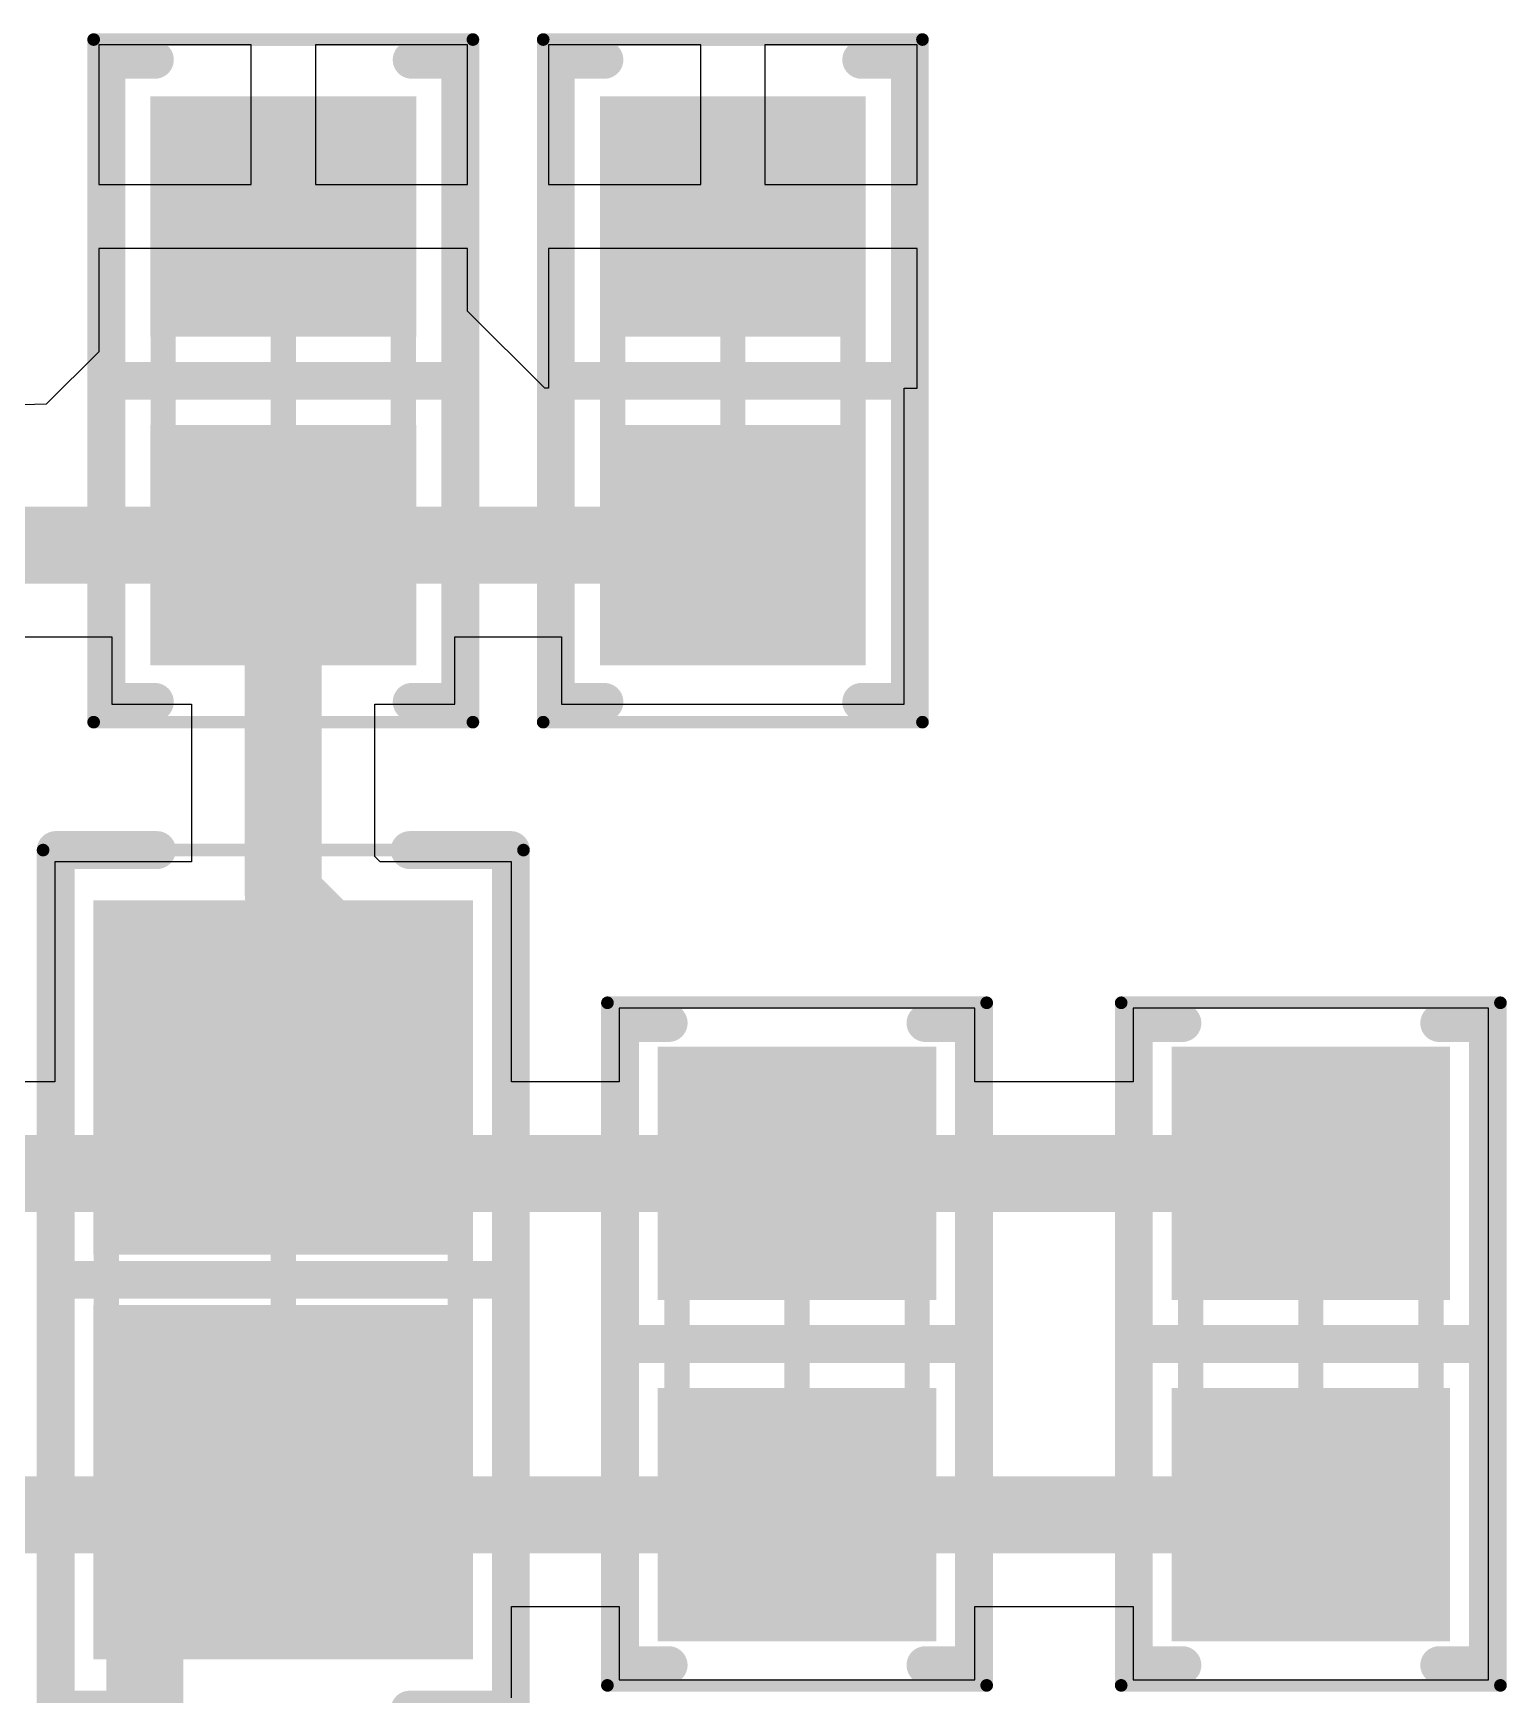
# Model space of a CAD drawing. Header units: millimetres. Extents: x 45 to 209, y 90 to 189.
# Drawn here: x 90.01 to 95.84, y 108.5 to 115.08 of the extents above; entities that cross this region are included whole.
import ezdxf

# ---------------------------------------------------------------- set-up
doc = ezdxf.new("R2010")
doc.units = ezdxf.units.MM
for name, color, linetype in [('Mechanical13', 56, 'Continuous'), ('Mechanical15', 56, 'Continuous'), ('TopLayer', 1, 'Continuous'), ('TopOverlay', 2, 'Continuous'), ('TopPaste', 8, 'Continuous'), ('TopSolder', 216, 'Continuous')]:
    doc.layers.add(name, color=color, linetype=linetype)

# ---------------------------------------------------------------- blocks, each defined once
blk = doc.blocks.new('CAP_0603_1608_2')
at = {"layer": 'Mechanical13', "const_width": 0.0999998}
for points in [[(-0.87499952, 0.47499778), (0.87499952, 0.47499778)], [(-0.87499952, 0.47499778), (-0.87499952, -0.47500032)], [(0.87499952, 0.47499778), (0.87499952, -0.47500032)], [(-0.87499952, -0.47500032), (0.87499952, -0.47500032)]]:
    blk.add_lwpolyline(points, dxfattribs=at)
at = {"layer": 'Mechanical13', "const_width": 0.0499999}
for points in [[(-0.8999982, 0.47499778, 1), (-0.8500008399999999, 0.47499778, 1)], [(-0.8999982, 0.47499778, 1), (-0.8500008399999999, 0.47499778, 1)], [(0.8500008399999999, 0.47499778, 1), (0.8999982, 0.47499778, 1)], [(0.8500008399999999, 0.47499778, 1), (0.8999982, 0.47499778, 1)], [(-0.8999982, -0.47500032, 1), (-0.8500008399999999, -0.47500032, 1)], [(-0.8999982, -0.47500032, 1), (-0.8500008399999999, -0.47500032, 1)], [(0.8500008399999999, -0.47500032, 1), (0.8999982, -0.47500032, 1)], [(0.8500008399999999, -0.47500032, 1), (0.8999982, -0.47500032, 1)]]:
    blk.add_lwpolyline(points, format="xyb", close=True, dxfattribs=at)
at = {"layer": 'Mechanical15'}
for points, const_width in [([(-1.34999984, 0.7499985), (1.34999984, 0.7499985)], 0.0499999), ([(-1.34999984, 0.7499985), (-1.34999984, -0.75000104)], 0.0499999), ([(1.34999984, 0.7499985), (1.34999984, -0.75000104)], 0.0499999), ([(0, 0.47499778), (0, -0.47500032)], 0.0999998), ([(-0.47500032, 0), (0.47500032, 0)], 0.0999998), ([(-1.34999984, -0.75000104), (1.34999984, -0.75000104)], 0.0499999)]:
    blk.add_lwpolyline(points, dxfattribs=dict(at, const_width=const_width))
for points, const_width in [([(-1.36249918, 0.7499985, 1), (-1.3375005, 0.7499985, 1)], 0.02499868), ([(-1.36249918, 0.7499985, 1), (-1.3375005, 0.7499985, 1)], 0.02499868), ([(1.3375005, 0.7499985, 1), (1.36249918, 0.7499985, 1)], 0.02499868), ([(1.3375005, 0.7499985, 1), (1.36249918, 0.7499985, 1)], 0.02499868), ([(-0.02499868, 0.47499778, 1), (0.02499868, 0.47499778, 1)], 0.0499999), ([(-0.499999, 0, 1), (-0.4500016399999999, 0, 1)], 0.0499999), ([(0.4500016399999999, 0, 1), (0.499999, 0, 1)], 0.0499999), ([(-0.02499868, -0.47500032, 1), (0.02499868, -0.47500032, 1)], 0.0499999), ([(-1.36249918, -0.75000104, 1), (-1.3375005, -0.75000104, 1)], 0.02499868), ([(-1.36249918, -0.75000104, 1), (-1.3375005, -0.75000104, 1)], 0.02499868), ([(1.3375005, -0.75000104, 1), (1.36249918, -0.75000104, 1)], 0.02499868), ([(1.3375005, -0.75000104, 1), (1.36249918, -0.75000104, 1)], 0.02499868)]:
    blk.add_lwpolyline(points, format="xyb", close=True, dxfattribs=dict(at, const_width=const_width))
at = {"layer": 'TopLayer'}
for points in [[(-0.22500082, -0.499999), (-0.22500082, 0.499999), (-1.12499902, -0.499999), (-1.12499902, 0.499999)], [(1.12499902, -0.499999), (1.12499902, 0.499999), (0.22500082, -0.499999), (0.22500082, 0.499999)]]:
    blk.add_solid(points, dxfattribs=at)
at = {"layer": 'TopOverlay', "const_width": 0.1499997}
for points in [[(-1.27, 0.7000011399999999), (-1.27, 0.508)], [(-1.27, 0.7000011399999999), (1.27, 0.7000011399999999)], [(0, 0.7000011399999999), (0, -0.7000011399999999)], [(1.27, 0.7000011399999999), (1.27, 0.508)], [(-1.27, -0.508), (-1.27, -0.7000011399999999)], [(1.27, -0.508), (1.27, -0.7000011399999999)], [(-1.27, -0.7000011399999999), (1.27, -0.7000011399999999)]]:
    blk.add_lwpolyline(points, dxfattribs=at)
at = {"layer": 'TopOverlay', "const_width": 0.07499858}
for points in [[(-1.30750056, 0.7000011399999999, 1), (-1.23249944, 0.7000011399999999, 1)], [(-1.30750056, 0.7000011399999999, 1), (-1.23249944, 0.7000011399999999, 1)], [(-0.03750056, 0.7000011399999999, 1), (0.03750056, 0.7000011399999999, 1)], [(1.23249944, 0.7000011399999999, 1), (1.30750056, 0.7000011399999999, 1)], [(1.23249944, 0.7000011399999999, 1), (1.30750056, 0.7000011399999999, 1)], [(-1.30750056, 0.508, 1), (-1.23249944, 0.508, 1)], [(1.23249944, 0.508, 1), (1.30750056, 0.508, 1)], [(-1.30750056, -0.508, 1), (-1.23249944, -0.508, 1)], [(1.23249944, -0.508, 1), (1.30750056, -0.508, 1)], [(-1.30750056, -0.7000011399999999, 1), (-1.23249944, -0.7000011399999999, 1)], [(-1.30750056, -0.7000011399999999, 1), (-1.23249944, -0.7000011399999999, 1)], [(-0.03750056, -0.7000011399999999, 1), (0.03750056, -0.7000011399999999, 1)], [(1.23249944, -0.7000011399999999, 1), (1.30750056, -0.7000011399999999, 1)], [(1.23249944, -0.7000011399999999, 1), (1.30750056, -0.7000011399999999, 1)]]:
    blk.add_lwpolyline(points, format="xyb", close=True, dxfattribs=at)
at = {"layer": 'TopPaste'}
for points in [[(-0.22500082, -0.499999), (-0.22500082, 0.499999), (-1.12499902, -0.499999), (-1.12499902, 0.499999)], [(1.12499902, -0.499999), (1.12499902, 0.499999), (0.22500082, -0.499999), (0.22500082, 0.499999)]]:
    blk.add_solid(points, dxfattribs=at)
at = {"layer": 'TopSolder'}
for points in [[(-0.17420082, -0.5507989999999999), (-0.17420082, 0.5507989999999999), (-1.17579902, -0.5507989999999999), (-1.17579902, 0.5507989999999999)], [(1.17579902, -0.5507989999999999), (1.17579902, 0.5507989999999999), (0.17420082, -0.5507989999999999), (0.17420082, 0.5507989999999999)]]:
    blk.add_solid(points, dxfattribs=at)
blk = doc.blocks.new('RES_0603_1608_26')
at = {"layer": 'Mechanical13', "const_width": 0.0999998}
for points in [[(-0.8750020599999999, 0.47500032), (-0.8750020599999999, -0.47500032)], [(-0.8750020599999999, 0.47500032), (0.87499952, 0.47500032)], [(0.87499952, 0.47500032), (0.87499952, -0.47500032)], [(-0.8750020599999999, -0.47500032), (0.87499952, -0.47500032)]]:
    blk.add_lwpolyline(points, dxfattribs=at)
at = {"layer": 'Mechanical13', "const_width": 0.0499999}
for points in [[(-0.90000074, 0.47500032, 1), (-0.85000338, 0.47500032, 1)], [(-0.90000074, 0.47500032, 1), (-0.85000338, 0.47500032, 1)], [(0.8500008399999999, 0.47500032, 1), (0.8999982, 0.47500032, 1)], [(0.8500008399999999, 0.47500032, 1), (0.8999982, 0.47500032, 1)], [(-0.90000074, -0.47500032, 1), (-0.85000338, -0.47500032, 1)], [(-0.90000074, -0.47500032, 1), (-0.85000338, -0.47500032, 1)], [(0.8500008399999999, -0.47500032, 1), (0.8999982, -0.47500032, 1)], [(0.8500008399999999, -0.47500032, 1), (0.8999982, -0.47500032, 1)]]:
    blk.add_lwpolyline(points, format="xyb", close=True, dxfattribs=at)
at = {"layer": 'Mechanical15'}
for points, const_width in [([(-1.35000238, 0.75000104), (-1.35000238, -0.7499985)], 0.0499999), ([(-1.35000238, 0.75000104), (1.34999984, 0.75000104)], 0.0499999), ([(1.34999984, 0.75000104), (1.34999984, -0.7499985)], 0.0499999), ([(0, 0.47500032), (0, -0.47500032)], 0.0999998), ([(-0.47500032, 0), (0.47499778, 0)], 0.0999998), ([(-1.35000238, -0.7499985), (1.34999984, -0.7499985)], 0.0499999)]:
    blk.add_lwpolyline(points, dxfattribs=dict(at, const_width=const_width))
for points, const_width in [([(-1.36250172, 0.75000104, 1), (-1.33750304, 0.75000104, 1)], 0.02499868), ([(-1.36250172, 0.75000104, 1), (-1.33750304, 0.75000104, 1)], 0.02499868), ([(1.3375005, 0.75000104, 1), (1.36249918, 0.75000104, 1)], 0.02499868), ([(1.3375005, 0.75000104, 1), (1.36249918, 0.75000104, 1)], 0.02499868), ([(-0.02499868, 0.47500032, 1), (0.02499868, 0.47500032, 1)], 0.0499999), ([(-0.499999, 0, 1), (-0.4500016399999999, 0, 1)], 0.0499999), ([(0.4499991, 0, 1), (0.49999646, 0, 1)], 0.0499999), ([(-0.02499868, -0.47500032, 1), (0.02499868, -0.47500032, 1)], 0.0499999), ([(-1.36250172, -0.7499985, 1), (-1.33750304, -0.7499985, 1)], 0.02499868), ([(-1.36250172, -0.7499985, 1), (-1.33750304, -0.7499985, 1)], 0.02499868), ([(1.3375005, -0.7499985, 1), (1.36249918, -0.7499985, 1)], 0.02499868), ([(1.3375005, -0.7499985, 1), (1.36249918, -0.7499985, 1)], 0.02499868)]:
    blk.add_lwpolyline(points, format="xyb", close=True, dxfattribs=dict(at, const_width=const_width))
at = {"layer": 'TopLayer'}
for points in [[(-0.22500082, -0.47500032), (-0.22500082, 0.47500032), (-1.07500166, -0.47500032), (-1.07500166, 0.47500032)], [(1.07499912, -0.47500032), (1.07499912, 0.47500032), (0.22499828, -0.47500032), (0.22499828, 0.47500032)]]:
    blk.add_solid(points, dxfattribs=at)
at = {"layer": 'TopOverlay', "const_width": 0.1499997}
for points in [[(-1.27, 0.7000011399999999), (-1.27, 0.508)], [(-1.27, 0.7000011399999999), (1.27, 0.7000011399999999)], [(0, 0.7000011399999999), (0, -0.7000011399999999)], [(1.27, 0.7000011399999999), (1.27, 0.508)], [(-1.27, -0.508), (-1.27, -0.7000011399999999)], [(1.27, -0.508), (1.27, -0.7000011399999999)], [(-1.27, -0.7000011399999999), (1.27, -0.7000011399999999)]]:
    blk.add_lwpolyline(points, dxfattribs=at)
at = {"layer": 'TopOverlay', "const_width": 0.07499858}
for points in [[(-1.30750056, 0.7000011399999999, 1), (-1.23249944, 0.7000011399999999, 1)], [(-1.30750056, 0.7000011399999999, 1), (-1.23249944, 0.7000011399999999, 1)], [(-0.03750056, 0.7000011399999999, 1), (0.03750056, 0.7000011399999999, 1)], [(1.23249944, 0.7000011399999999, 1), (1.30750056, 0.7000011399999999, 1)], [(1.23249944, 0.7000011399999999, 1), (1.30750056, 0.7000011399999999, 1)], [(-1.30750056, 0.508, 1), (-1.23249944, 0.508, 1)], [(1.23249944, 0.508, 1), (1.30750056, 0.508, 1)], [(-1.30750056, -0.508, 1), (-1.23249944, -0.508, 1)], [(1.23249944, -0.508, 1), (1.30750056, -0.508, 1)], [(-1.30750056, -0.7000011399999999, 1), (-1.23249944, -0.7000011399999999, 1)], [(-1.30750056, -0.7000011399999999, 1), (-1.23249944, -0.7000011399999999, 1)], [(-0.03750056, -0.7000011399999999, 1), (0.03750056, -0.7000011399999999, 1)], [(1.23249944, -0.7000011399999999, 1), (1.30750056, -0.7000011399999999, 1)], [(1.23249944, -0.7000011399999999, 1), (1.30750056, -0.7000011399999999, 1)]]:
    blk.add_lwpolyline(points, format="xyb", close=True, dxfattribs=at)
at = {"layer": 'TopPaste'}
for points in [[(-0.22500082, -0.47500032), (-0.22500082, 0.47500032), (-1.07500166, -0.47500032), (-1.07500166, 0.47500032)], [(1.07499912, -0.47500032), (1.07499912, 0.47500032), (0.22499828, -0.47500032), (0.22499828, 0.47500032)]]:
    blk.add_solid(points, dxfattribs=at)
at = {"layer": 'TopSolder'}
for points in [[(-0.17420082, -0.5258003199999999), (-0.17420082, 0.5258003199999999), (-1.12580166, -0.5258003199999999), (-1.12580166, 0.5258003199999999)], [(1.12579912, -0.5258003199999999), (1.12579912, 0.5258003199999999), (0.17419828, -0.5258003199999999), (0.17419828, 0.5258003199999999)]]:
    blk.add_solid(points, dxfattribs=at)
blk = doc.blocks.new('RES_0603_1608_27')
at = {"layer": 'Mechanical13', "const_width": 0.0999998}
for points in [[(-0.8750020599999999, 0.47500032), (-0.8750020599999999, -0.47500032)], [(-0.8750020599999999, 0.47500032), (0.87499952, 0.47500032)], [(0.87499952, 0.47500032), (0.87499952, -0.47500032)], [(-0.8750020599999999, -0.47500032), (0.87499952, -0.47500032)]]:
    blk.add_lwpolyline(points, dxfattribs=at)
at = {"layer": 'Mechanical13', "const_width": 0.0499999}
for points in [[(-0.90000074, 0.47500032, 1), (-0.85000338, 0.47500032, 1)], [(-0.90000074, 0.47500032, 1), (-0.85000338, 0.47500032, 1)], [(0.8500008399999999, 0.47500032, 1), (0.8999982, 0.47500032, 1)], [(0.8500008399999999, 0.47500032, 1), (0.8999982, 0.47500032, 1)], [(-0.90000074, -0.47500032, 1), (-0.85000338, -0.47500032, 1)], [(-0.90000074, -0.47500032, 1), (-0.85000338, -0.47500032, 1)], [(0.8500008399999999, -0.47500032, 1), (0.8999982, -0.47500032, 1)], [(0.8500008399999999, -0.47500032, 1), (0.8999982, -0.47500032, 1)]]:
    blk.add_lwpolyline(points, format="xyb", close=True, dxfattribs=at)
at = {"layer": 'Mechanical15'}
for points, const_width in [([(-1.35000238, 0.75000104), (-1.35000238, -0.7499985)], 0.0499999), ([(-1.35000238, 0.75000104), (1.34999984, 0.75000104)], 0.0499999), ([(1.34999984, 0.75000104), (1.34999984, -0.7499985)], 0.0499999), ([(0, 0.47500032), (0, -0.47500032)], 0.0999998), ([(-0.47500032, 0), (0.47499778, 0)], 0.0999998), ([(-1.35000238, -0.7499985), (1.34999984, -0.7499985)], 0.0499999)]:
    blk.add_lwpolyline(points, dxfattribs=dict(at, const_width=const_width))
for points, const_width in [([(-1.36250172, 0.75000104, 1), (-1.33750304, 0.75000104, 1)], 0.02499868), ([(-1.36250172, 0.75000104, 1), (-1.33750304, 0.75000104, 1)], 0.02499868), ([(1.3375005, 0.75000104, 1), (1.36249918, 0.75000104, 1)], 0.02499868), ([(1.3375005, 0.75000104, 1), (1.36249918, 0.75000104, 1)], 0.02499868), ([(-0.02499868, 0.47500032, 1), (0.02499868, 0.47500032, 1)], 0.0499999), ([(-0.499999, 0, 1), (-0.4500016399999999, 0, 1)], 0.0499999), ([(0.4499991, 0, 1), (0.49999646, 0, 1)], 0.0499999), ([(-0.02499868, -0.47500032, 1), (0.02499868, -0.47500032, 1)], 0.0499999), ([(-1.36250172, -0.7499985, 1), (-1.33750304, -0.7499985, 1)], 0.02499868), ([(-1.36250172, -0.7499985, 1), (-1.33750304, -0.7499985, 1)], 0.02499868), ([(1.3375005, -0.7499985, 1), (1.36249918, -0.7499985, 1)], 0.02499868), ([(1.3375005, -0.7499985, 1), (1.36249918, -0.7499985, 1)], 0.02499868)]:
    blk.add_lwpolyline(points, format="xyb", close=True, dxfattribs=dict(at, const_width=const_width))
at = {"layer": 'TopLayer'}
for points in [[(-0.22500082, -0.47500032), (-0.22500082, 0.47500032), (-1.07500166, -0.47500032), (-1.07500166, 0.47500032)], [(1.07499912, -0.47500032), (1.07499912, 0.47500032), (0.22499828, -0.47500032), (0.22499828, 0.47500032)]]:
    blk.add_solid(points, dxfattribs=at)
at = {"layer": 'TopOverlay', "const_width": 0.1499997}
for points in [[(-1.27, 0.7000011399999999), (-1.27, 0.508)], [(-1.27, 0.7000011399999999), (1.27, 0.7000011399999999)], [(0, 0.7000011399999999), (0, -0.7000011399999999)], [(1.27, 0.7000011399999999), (1.27, 0.508)], [(-1.27, -0.508), (-1.27, -0.7000011399999999)], [(1.27, -0.508), (1.27, -0.7000011399999999)], [(-1.27, -0.7000011399999999), (1.27, -0.7000011399999999)]]:
    blk.add_lwpolyline(points, dxfattribs=at)
at = {"layer": 'TopOverlay', "const_width": 0.07499858}
for points in [[(-1.30750056, 0.7000011399999999, 1), (-1.23249944, 0.7000011399999999, 1)], [(-1.30750056, 0.7000011399999999, 1), (-1.23249944, 0.7000011399999999, 1)], [(-0.03750056, 0.7000011399999999, 1), (0.03750056, 0.7000011399999999, 1)], [(1.23249944, 0.7000011399999999, 1), (1.30750056, 0.7000011399999999, 1)], [(1.23249944, 0.7000011399999999, 1), (1.30750056, 0.7000011399999999, 1)], [(-1.30750056, 0.508, 1), (-1.23249944, 0.508, 1)], [(1.23249944, 0.508, 1), (1.30750056, 0.508, 1)], [(-1.30750056, -0.508, 1), (-1.23249944, -0.508, 1)], [(1.23249944, -0.508, 1), (1.30750056, -0.508, 1)], [(-1.30750056, -0.7000011399999999, 1), (-1.23249944, -0.7000011399999999, 1)], [(-1.30750056, -0.7000011399999999, 1), (-1.23249944, -0.7000011399999999, 1)], [(-0.03750056, -0.7000011399999999, 1), (0.03750056, -0.7000011399999999, 1)], [(1.23249944, -0.7000011399999999, 1), (1.30750056, -0.7000011399999999, 1)], [(1.23249944, -0.7000011399999999, 1), (1.30750056, -0.7000011399999999, 1)]]:
    blk.add_lwpolyline(points, format="xyb", close=True, dxfattribs=at)
at = {"layer": 'TopPaste'}
for points in [[(-0.22500082, -0.47500032), (-0.22500082, 0.47500032), (-1.07500166, -0.47500032), (-1.07500166, 0.47500032)], [(1.07499912, -0.47500032), (1.07499912, 0.47500032), (0.22499828, -0.47500032), (0.22499828, 0.47500032)]]:
    blk.add_solid(points, dxfattribs=at)
at = {"layer": 'TopSolder'}
for points in [[(-0.17420082, -0.5258003199999999), (-0.17420082, 0.5258003199999999), (-1.12580166, -0.5258003199999999), (-1.12580166, 0.5258003199999999)], [(1.12579912, -0.5258003199999999), (1.12579912, 0.5258003199999999), (0.17419828, -0.5258003199999999), (0.17419828, 0.5258003199999999)]]:
    blk.add_solid(points, dxfattribs=at)
blk = doc.blocks.new('CAP_0805_2012_78')
at = {"layer": 'Mechanical13', "const_width": 0.0999998}
for points in [[(-1.10000034, 0.7000011399999999), (-1.10000034, -0.6999985999999999)], [(-1.10000034, 0.7000011399999999), (1.0999978, 0.7000011399999999)], [(1.0999978, 0.7000011399999999), (1.0999978, -0.6999985999999999)], [(-1.10000034, -0.6999985999999999), (1.0999978, -0.6999985999999999)]]:
    blk.add_lwpolyline(points, dxfattribs=at)
at = {"layer": 'Mechanical13', "const_width": 0.0499999}
for points in [[(-1.12499902, 0.7000011399999999, 1), (-1.07500166, 0.7000011399999999, 1)], [(-1.12499902, 0.7000011399999999, 1), (-1.07500166, 0.7000011399999999, 1)], [(1.07499912, 0.7000011399999999, 1), (1.12499648, 0.7000011399999999, 1)], [(1.07499912, 0.7000011399999999, 1), (1.12499648, 0.7000011399999999, 1)], [(-1.12499902, -0.6999985999999999, 1), (-1.07500166, -0.6999985999999999, 1)], [(-1.12499902, -0.6999985999999999, 1), (-1.07500166, -0.6999985999999999, 1)], [(1.07499912, -0.6999985999999999, 1), (1.12499648, -0.6999985999999999, 1)], [(1.07499912, -0.6999985999999999, 1), (1.12499648, -0.6999985999999999, 1)]]:
    blk.add_lwpolyline(points, format="xyb", close=True, dxfattribs=at)
at = {"layer": 'Mechanical15'}
for points, const_width in [([(-1.70000168, 0.95000064), (-1.70000168, -0.9499980999999998)], 0.0499999), ([(-1.70000168, 0.95000064), (1.69999914, 0.95000064)], 0.0499999), ([(1.69999914, 0.95000064), (1.69999914, -0.9499980999999998)], 0.0499999), ([(0, 0.50000154), (0, -0.499999)], 0.0999998), ([(-0.50000154, 0), (0.499999, 0)], 0.0999998), ([(-1.70000168, -0.9499980999999998), (1.69999914, -0.9499980999999998)], 0.0499999)]:
    blk.add_lwpolyline(points, dxfattribs=dict(at, const_width=const_width))
for points, const_width in [([(-1.71250102, 0.95000064, 1), (-1.68750234, 0.95000064, 1)], 0.02499868), ([(-1.71250102, 0.95000064, 1), (-1.68750234, 0.95000064, 1)], 0.02499868), ([(1.6874998, 0.95000064, 1), (1.71249848, 0.95000064, 1)], 0.02499868), ([(1.6874998, 0.95000064, 1), (1.71249848, 0.95000064, 1)], 0.02499868), ([(-0.02499868, 0.50000154, 1), (0.02499868, 0.50000154, 1)], 0.0499999), ([(-0.52500022, 0, 1), (-0.47500286, 0, 1)], 0.0499999), ([(0.47500032, 0, 1), (0.5249976799999999, 0, 1)], 0.0499999), ([(-0.02499868, -0.499999, 1), (0.02499868, -0.499999, 1)], 0.0499999), ([(-1.71250102, -0.9499980999999998, 1), (-1.68750234, -0.9499980999999998, 1)], 0.02499868), ([(-1.71250102, -0.9499980999999998, 1), (-1.68750234, -0.9499980999999998, 1)], 0.02499868), ([(1.6874998, -0.9499980999999998, 1), (1.71249848, -0.9499980999999998, 1)], 0.02499868), ([(1.6874998, -0.9499980999999998, 1), (1.71249848, -0.9499980999999998, 1)], 0.02499868)]:
    blk.add_lwpolyline(points, format="xyb", close=True, dxfattribs=dict(at, const_width=const_width))
at = {"layer": 'TopLayer'}
for points in [[(-0.15000224, -0.6999985999999999), (-0.15000224, 0.6999985999999999), (-1.44999964, -0.6999985999999999), (-1.44999964, 0.6999985999999999)], [(1.4499971, -0.6999985999999999), (1.4499971, 0.6999985999999999), (0.1499997, -0.6999985999999999), (0.1499997, 0.6999985999999999)]]:
    blk.add_solid(points, dxfattribs=at)
at = {"layer": 'TopOverlay', "const_width": 0.1499997}
for points in [[(-1.69999914, 0.90000074), (1.69999914, 0.90000074)], [(-1.69999914, 0.90000074), (-1.69999914, 0.499999)], [(0, 0.90000074), (0, -0.90000074)], [(1.69999914, 0.90000074), (1.69999914, 0.499999)], [(-1.69999914, -0.499999), (-1.69999914, -0.90000074)], [(1.69999914, -0.499999), (1.69999914, -0.90000074)], [(-1.69999914, -0.90000074), (1.69999914, -0.90000074)]]:
    blk.add_lwpolyline(points, dxfattribs=at)
at = {"layer": 'TopOverlay', "const_width": 0.07499858}
for points in [[(-1.7374997, 0.90000074, 1), (-1.66249858, 0.90000074, 1)], [(-1.7374997, 0.90000074, 1), (-1.66249858, 0.90000074, 1)], [(-0.03750056, 0.90000074, 1), (0.03750056, 0.90000074, 1)], [(1.66249858, 0.90000074, 1), (1.7374997, 0.90000074, 1)], [(1.66249858, 0.90000074, 1), (1.7374997, 0.90000074, 1)], [(-1.7374997, 0.499999, 1), (-1.66249858, 0.499999, 1)], [(1.66249858, 0.499999, 1), (1.7374997, 0.499999, 1)], [(-1.7374997, -0.499999, 1), (-1.66249858, -0.499999, 1)], [(1.66249858, -0.499999, 1), (1.7374997, -0.499999, 1)], [(-1.7374997, -0.90000074, 1), (-1.66249858, -0.90000074, 1)], [(-1.7374997, -0.90000074, 1), (-1.66249858, -0.90000074, 1)], [(-0.03750056, -0.90000074, 1), (0.03750056, -0.90000074, 1)], [(1.66249858, -0.90000074, 1), (1.7374997, -0.90000074, 1)], [(1.66249858, -0.90000074, 1), (1.7374997, -0.90000074, 1)]]:
    blk.add_lwpolyline(points, format="xyb", close=True, dxfattribs=at)
at = {"layer": 'TopPaste'}
for points in [[(-0.15000224, -0.6999985999999999), (-0.15000224, 0.6999985999999999), (-1.44999964, -0.6999985999999999), (-1.44999964, 0.6999985999999999)], [(1.4499971, -0.6999985999999999), (1.4499971, 0.6999985999999999), (0.1499997, -0.6999985999999999), (0.1499997, 0.6999985999999999)]]:
    blk.add_solid(points, dxfattribs=at)
at = {"layer": 'TopSolder'}
for points in [[(-0.09920224, -0.7507985999999999), (-0.09920224, 0.7507985999999999), (-1.50079964, -0.7507985999999999), (-1.50079964, 0.7507985999999999)], [(1.5007971, -0.7507985999999999), (1.5007971, 0.7507985999999999), (0.0991997, -0.7507985999999999), (0.0991997, 0.7507985999999999)]]:
    blk.add_solid(points, dxfattribs=at)
blk = doc.blocks.new('CAP_0603_1608_79')
at = {"layer": 'Mechanical13', "const_width": 0.0999998}
for points in [[(-0.87499952, 0.47499778), (-0.87499952, -0.47500032)], [(-0.87499952, 0.47499778), (0.87499952, 0.47499778)], [(0.87499952, 0.47499778), (0.87499952, -0.47500032)], [(-0.87499952, -0.47500032), (0.87499952, -0.47500032)]]:
    blk.add_lwpolyline(points, dxfattribs=at)
at = {"layer": 'Mechanical13', "const_width": 0.0499999}
for points in [[(-0.8999982, 0.47499778, 1), (-0.8500008399999999, 0.47499778, 1)], [(-0.8999982, 0.47499778, 1), (-0.8500008399999999, 0.47499778, 1)], [(0.8500008399999999, 0.47499778, 1), (0.8999982, 0.47499778, 1)], [(0.8500008399999999, 0.47499778, 1), (0.8999982, 0.47499778, 1)], [(-0.8999982, -0.47500032, 1), (-0.8500008399999999, -0.47500032, 1)], [(-0.8999982, -0.47500032, 1), (-0.8500008399999999, -0.47500032, 1)], [(0.8500008399999999, -0.47500032, 1), (0.8999982, -0.47500032, 1)], [(0.8500008399999999, -0.47500032, 1), (0.8999982, -0.47500032, 1)]]:
    blk.add_lwpolyline(points, format="xyb", close=True, dxfattribs=at)
at = {"layer": 'Mechanical15'}
for points, const_width in [([(-1.34999984, 0.7499985), (-1.34999984, -0.75000104)], 0.0499999), ([(-1.34999984, 0.7499985), (1.34999984, 0.7499985)], 0.0499999), ([(1.34999984, 0.7499985), (1.34999984, -0.75000104)], 0.0499999), ([(0, 0.47499778), (0, -0.47500032)], 0.0999998), ([(-0.47500032, 0), (0.47500032, 0)], 0.0999998), ([(-1.34999984, -0.75000104), (1.34999984, -0.75000104)], 0.0499999)]:
    blk.add_lwpolyline(points, dxfattribs=dict(at, const_width=const_width))
for points, const_width in [([(-1.36249918, 0.7499985, 1), (-1.3375005, 0.7499985, 1)], 0.02499868), ([(-1.36249918, 0.7499985, 1), (-1.3375005, 0.7499985, 1)], 0.02499868), ([(1.3375005, 0.7499985, 1), (1.36249918, 0.7499985, 1)], 0.02499868), ([(1.3375005, 0.7499985, 1), (1.36249918, 0.7499985, 1)], 0.02499868), ([(-0.02499868, 0.47499778, 1), (0.02499868, 0.47499778, 1)], 0.0499999), ([(-0.499999, 0, 1), (-0.4500016399999999, 0, 1)], 0.0499999), ([(0.4500016399999999, 0, 1), (0.499999, 0, 1)], 0.0499999), ([(-0.02499868, -0.47500032, 1), (0.02499868, -0.47500032, 1)], 0.0499999), ([(-1.36249918, -0.75000104, 1), (-1.3375005, -0.75000104, 1)], 0.02499868), ([(-1.36249918, -0.75000104, 1), (-1.3375005, -0.75000104, 1)], 0.02499868), ([(1.3375005, -0.75000104, 1), (1.36249918, -0.75000104, 1)], 0.02499868), ([(1.3375005, -0.75000104, 1), (1.36249918, -0.75000104, 1)], 0.02499868)]:
    blk.add_lwpolyline(points, format="xyb", close=True, dxfattribs=dict(at, const_width=const_width))
at = {"layer": 'TopLayer'}
for points in [[(-0.22500082, -0.499999), (-0.22500082, 0.499999), (-1.12499902, -0.499999), (-1.12499902, 0.499999)], [(1.12499902, -0.499999), (1.12499902, 0.499999), (0.22500082, -0.499999), (0.22500082, 0.499999)]]:
    blk.add_solid(points, dxfattribs=at)
at = {"layer": 'TopOverlay', "const_width": 0.1499997}
for points in [[(-1.27, 0.7000011399999999), (1.27, 0.7000011399999999)], [(-1.27, 0.7000011399999999), (-1.27, 0.508)], [(0, 0.7000011399999999), (0, -0.7000011399999999)], [(1.27, 0.7000011399999999), (1.27, 0.508)], [(-1.27, -0.508), (-1.27, -0.7000011399999999)], [(1.27, -0.508), (1.27, -0.7000011399999999)], [(-1.27, -0.7000011399999999), (1.27, -0.7000011399999999)]]:
    blk.add_lwpolyline(points, dxfattribs=at)
at = {"layer": 'TopOverlay', "const_width": 0.07499858}
for points in [[(-1.30750056, 0.7000011399999999, 1), (-1.23249944, 0.7000011399999999, 1)], [(-1.30750056, 0.7000011399999999, 1), (-1.23249944, 0.7000011399999999, 1)], [(-0.03750056, 0.7000011399999999, 1), (0.03750056, 0.7000011399999999, 1)], [(1.23249944, 0.7000011399999999, 1), (1.30750056, 0.7000011399999999, 1)], [(1.23249944, 0.7000011399999999, 1), (1.30750056, 0.7000011399999999, 1)], [(-1.30750056, 0.508, 1), (-1.23249944, 0.508, 1)], [(1.23249944, 0.508, 1), (1.30750056, 0.508, 1)], [(-1.30750056, -0.508, 1), (-1.23249944, -0.508, 1)], [(1.23249944, -0.508, 1), (1.30750056, -0.508, 1)], [(-1.30750056, -0.7000011399999999, 1), (-1.23249944, -0.7000011399999999, 1)], [(-1.30750056, -0.7000011399999999, 1), (-1.23249944, -0.7000011399999999, 1)], [(-0.03750056, -0.7000011399999999, 1), (0.03750056, -0.7000011399999999, 1)], [(1.23249944, -0.7000011399999999, 1), (1.30750056, -0.7000011399999999, 1)], [(1.23249944, -0.7000011399999999, 1), (1.30750056, -0.7000011399999999, 1)]]:
    blk.add_lwpolyline(points, format="xyb", close=True, dxfattribs=at)
at = {"layer": 'TopPaste'}
for points in [[(-0.22500082, -0.499999), (-0.22500082, 0.499999), (-1.12499902, -0.499999), (-1.12499902, 0.499999)], [(1.12499902, -0.499999), (1.12499902, 0.499999), (0.22500082, -0.499999), (0.22500082, 0.499999)]]:
    blk.add_solid(points, dxfattribs=at)
at = {"layer": 'TopSolder'}
for points in [[(-0.17420082, -0.5507989999999999), (-0.17420082, 0.5507989999999999), (-1.17579902, -0.5507989999999999), (-1.17579902, 0.5507989999999999)], [(1.17579902, -0.5507989999999999), (1.17579902, 0.5507989999999999), (0.17420082, -0.5507989999999999), (0.17420082, 0.5507989999999999)]]:
    blk.add_solid(points, dxfattribs=at)

msp = doc.modelspace()

# ---------------------------------------------------------------- linework, layer by layer
at = {"layer": 'TopLayer'}
for p, q in [((90.8736816, 115.03060052), (90.27168128, 115.03060052)), ((90.27168128, 115.03060052), (90.27168128, 114.47860518)), ((90.8736816, 114.47860518), (90.8736816, 115.03060052)), ((91.72968191999999, 115.03060052), (91.12768159999999, 115.03060052)), ((91.12768159999999, 115.03060052), (91.12768159999999, 114.47860518)), ((91.72968191999999, 114.47860518), (91.72968191999999, 115.03060052)), ((92.65168159999999, 115.03060052), (92.04968128, 115.03060052)), ((92.04968128, 115.03060052), (92.04968128, 114.47860518)), ((92.65168159999999, 114.47860518), (92.65168159999999, 115.03060052)), ((93.50768192, 115.03060052), (92.9056816, 115.03060052)), ((92.9056816, 115.03060052), (92.9056816, 114.47860518)), ((93.50768192, 114.47860518), (93.50768192, 115.03060052)), ((90.27168128, 114.47860518), (90.8736816, 114.47860518)), ((91.12768159999999, 114.47860518), (91.72968191999999, 114.47860518)), ((92.04968128, 114.47860518), (92.65168159999999, 114.47860518)), ((92.9056816, 114.47860518), (93.50768192, 114.47860518)), ((91.0006816, 114.22460518), (90.27168128, 114.22460518)), ((90.27168128, 114.22460518), (90.27168128, 113.81589632)), ((91.72968191999999, 114.22460518), (91.0006816, 114.22460518)), ((91.72968191999999, 113.97740476), (91.72968191999999, 114.22460518)), ((92.7786816, 114.22460518), (92.04968128, 114.22460518)), ((92.04968128, 114.22460518), (92.04968128, 113.67260476)), ((93.50768192, 114.22460518), (92.7786816, 114.22460518)), ((93.50768192, 113.67259968), (93.50768192, 114.22460518)), ((92.03448191999999, 113.67260222), (91.72968191999999, 113.97740476)), ((90.27168128, 113.81589632), (90.06284501999998, 113.608993)), ((92.04967873999999, 113.67260222), (92.03448191999999, 113.67260222)), ((92.04968128, 113.67260476), (92.04967873999999, 113.67260222)), ((93.45688191999999, 112.42339974), (93.45688191999999, 113.67259968)), ((93.45688191999999, 113.67259968), (93.50768192, 113.67259968)), ((90.06284501999998, 113.608993), (89.92541324, 113.60516776)), ((89.90088191999999, 112.68903548), (90.32248128, 112.68903548)), ((90.32248128, 112.68903548), (90.32248128, 112.42339974)), ((91.67888192, 112.42339974), (91.67888192, 112.68903294)), ((91.67888192, 112.68903294), (92.10048128, 112.68903294)), ((92.10048128, 112.68903294), (92.10048128, 112.42339974)), ((90.32248128, 112.42339974), (90.63811437999999, 112.42339974)), ((90.63811437999999, 112.42339974), (90.63811437999999, 111.7987985)), ((91.36324882, 111.81978398), (91.36324882, 112.42339974)), ((91.36324882, 112.42339974), (91.67888192, 112.42339974)), ((92.10048128, 112.42339974), (93.45688191999999, 112.42339974)), ((90.63811437999999, 111.7987985), (90.097483, 111.7987985)), ((90.097483, 111.7987985), (90.097483, 110.92916854)), ((91.38423175999999, 111.7987985), (91.36324882, 111.81978398)), ((91.90388019999999, 111.7987985), (91.38423175999999, 111.7987985)), ((91.90388019999999, 110.92916854), (91.90388019999999, 111.7987985)), ((93.7358806, 111.21980042), (92.32948259999999, 111.21980042)), ((92.32948259999999, 111.21980042), (92.32948259999999, 110.92916854)), ((93.7358806, 110.92916854), (93.7358806, 111.21980042)), ((95.7678806, 111.21980042), (94.36148259999999, 111.21980042)), ((94.36148259999999, 111.21980042), (94.36148259999999, 110.92916854)), ((95.7678806, 109.9134073), (95.7678806, 111.21980042)), ((90.097483, 110.92916854), (89.6718806, 110.92916854)), ((92.32948259999999, 110.92916854), (91.90388019999999, 110.92916854)), ((94.36148259999999, 110.92916854), (93.7358806, 110.92916854)), ((95.76788567999999, 109.9134073), (95.7678806, 109.9134073)), ((95.76788567999999, 109.8697955), (95.76788567999999, 109.9134073)), ((95.7678806, 108.56340238), (95.7678806, 109.8697955)), ((95.7678806, 109.8697955), (95.76788567999999, 109.8697955)), ((91.90388019999999, 108.49240176), (91.90388019999999, 108.85403426)), ((91.90388019999999, 108.85403426), (92.32948259999999, 108.85403426)), ((92.32948259999999, 108.85403426), (92.32948259999999, 108.56340238)), ((93.7358806, 108.56340238), (93.7358806, 108.85403426)), ((93.7358806, 108.85403426), (94.36148259999999, 108.85403426)), ((94.36148259999999, 108.85403426), (94.36148259999999, 108.56340238)), ((92.32948259999999, 108.56340238), (93.7358806, 108.56340238)), ((94.36148259999999, 108.56340238), (95.7678806, 108.56340238))]:
    msp.add_line(p, q, dxfattribs=at)
at = {"layer": 'TopLayer', "const_width": 0.3048}
for points in [[(91.0006816, 114.4636014), (91.11268035999998, 114.35160264)], [(90.95068169999999, 114.3516001), (91.0006816, 114.3516001)], [(89.22268159999999, 113.0516027), (91.00067906, 113.0516027)], [(91.00067906, 113.0516027), (91.0006816, 113.05160016)], [(91.0006816, 112.766602), (91.28567976, 113.05160016)], [(91.28567976, 113.05160016), (92.66668538, 113.05160016)], [(92.66668538, 113.05160016), (92.69768353999999, 113.020602)], [(91.0006816, 111.6696014), (91.0006816, 112.766602)], [(91.0006816, 111.6696014), (91.2546816, 111.4156014)], [(90.62168311999999, 110.56660132), (91.0006816, 110.9455998)], [(91.0006816, 110.9455998), (91.37968008, 110.56660132)], [(89.05568167999999, 110.56660132), (90.62168311999999, 110.56660132)], [(91.37968008, 110.56660132), (93.0326816, 110.56660132)], [(93.19968151999998, 110.56660132), (95.06468159999999, 110.56660132)], [(91.0006816, 109.34560046), (91.12968058, 109.21660148)], [(88.9686816, 109.21660148), (90.82168272, 109.21660148)], [(90.45308046, 108.84799922), (90.82168272, 109.21660148)], [(91.12968058, 109.21660148), (92.69168151999999, 109.21660148)], [(92.69168151999999, 109.21660148), (92.7786816, 109.1296014)], [(93.0326816, 109.21660148), (94.72368151999999, 109.21660148)], [(94.72368151999999, 109.21660148), (94.8106816, 109.1296014)], [(90.45308046, 107.05800026), (90.45308046, 108.84799922)]]:
    msp.add_lwpolyline(points, dxfattribs=at)
at = {"layer": 'TopLayer', "const_width": 0.1524}
for points in [[(90.9244816, 114.4636014, 1), (91.0768816, 114.4636014, 1)], [(90.8744817, 114.3516001, 1), (91.02688169999999, 114.3516001, 1)], [(90.9244816, 114.3516001, 1), (91.0768816, 114.3516001, 1)], [(91.03648036, 114.35160264, 1), (91.18888036, 114.35160264, 1)], [(90.92447906, 113.0516027, 1), (91.07687906, 113.0516027, 1)], [(90.92447906, 113.0516027, 1), (91.07687906, 113.0516027, 1)], [(90.9244816, 113.05160016, 1), (91.0768816, 113.05160016, 1)], [(91.20947976, 113.05160016, 1), (91.36187976, 113.05160016, 1)], [(91.20947976, 113.05160016, 1), (91.36187976, 113.05160016, 1)], [(92.59048537999999, 113.05160016, 1), (92.74288537999999, 113.05160016, 1)], [(92.59048537999999, 113.05160016, 1), (92.74288537999999, 113.05160016, 1)], [(92.62148353999999, 113.020602, 1), (92.77388354, 113.020602, 1)], [(90.9244816, 112.766602, 1), (91.0768816, 112.766602, 1)], [(90.9244816, 112.766602, 1), (91.0768816, 112.766602, 1)], [(90.9244816, 111.6696014, 1), (91.0768816, 111.6696014, 1)], [(90.9244816, 111.6696014, 1), (91.0768816, 111.6696014, 1)], [(91.17848159999998, 111.4156014, 1), (91.3308816, 111.4156014, 1)], [(90.9244816, 110.9455998, 1), (91.0768816, 110.9455998, 1)], [(90.9244816, 110.9455998, 1), (91.0768816, 110.9455998, 1)], [(90.54548312, 110.56660132, 1), (90.69788311999999, 110.56660132, 1)], [(90.54548312, 110.56660132, 1), (90.69788311999999, 110.56660132, 1)], [(91.30348007999999, 110.56660132, 1), (91.45588008, 110.56660132, 1)], [(91.30348007999999, 110.56660132, 1), (91.45588008, 110.56660132, 1)], [(92.9564816, 110.56660132, 1), (93.10888159999999, 110.56660132, 1)], [(93.12348152, 110.56660132, 1), (93.27588152, 110.56660132, 1)], [(94.9884816, 110.56660132, 1), (95.14088159999999, 110.56660132, 1)], [(90.9244816, 109.34560046, 1), (91.0768816, 109.34560046, 1)], [(90.74548272, 109.21660148, 1), (90.89788272, 109.21660148, 1)], [(90.74548272, 109.21660148, 1), (90.89788272, 109.21660148, 1)], [(91.05348058, 109.21660148, 1), (91.20588058, 109.21660148, 1)], [(91.05348058, 109.21660148, 1), (91.20588058, 109.21660148, 1)], [(92.61548152, 109.21660148, 1), (92.76788151999999, 109.21660148, 1)], [(92.61548152, 109.21660148, 1), (92.76788151999999, 109.21660148, 1)], [(92.9564816, 109.21660148, 1), (93.10888159999999, 109.21660148, 1)], [(94.64748151999999, 109.21660148, 1), (94.79988152, 109.21660148, 1)], [(94.64748151999999, 109.21660148, 1), (94.79988152, 109.21660148, 1)], [(92.70248159999998, 109.1296014, 1), (92.8548816, 109.1296014, 1)], [(94.7344816, 109.1296014, 1), (94.8868816, 109.1296014, 1)], [(90.37688046, 108.84799922, 1), (90.52928046, 108.84799922, 1)], [(90.37688046, 108.84799922, 1), (90.52928046, 108.84799922, 1)]]:
    msp.add_lwpolyline(points, format="xyb", close=True, dxfattribs=at)

# ---------------------------------------------------------------- block references
at = {"rotation": 90}
for name, p in [('RES_0603_1608_27', (91.0006816, 113.7016014)), ('RES_0603_1608_26', (92.7786816, 113.7016014)), ('CAP_0805_2012_78', (91.0006816, 110.1456014)), ('CAP_0603_1608_79', (93.0326816, 109.8916014)), ('CAP_0603_1608_2', (95.06468159999999, 109.8916014))]:
    msp.add_blockref(name, p, dxfattribs=at)

doc.saveas('drawing.dxf')
